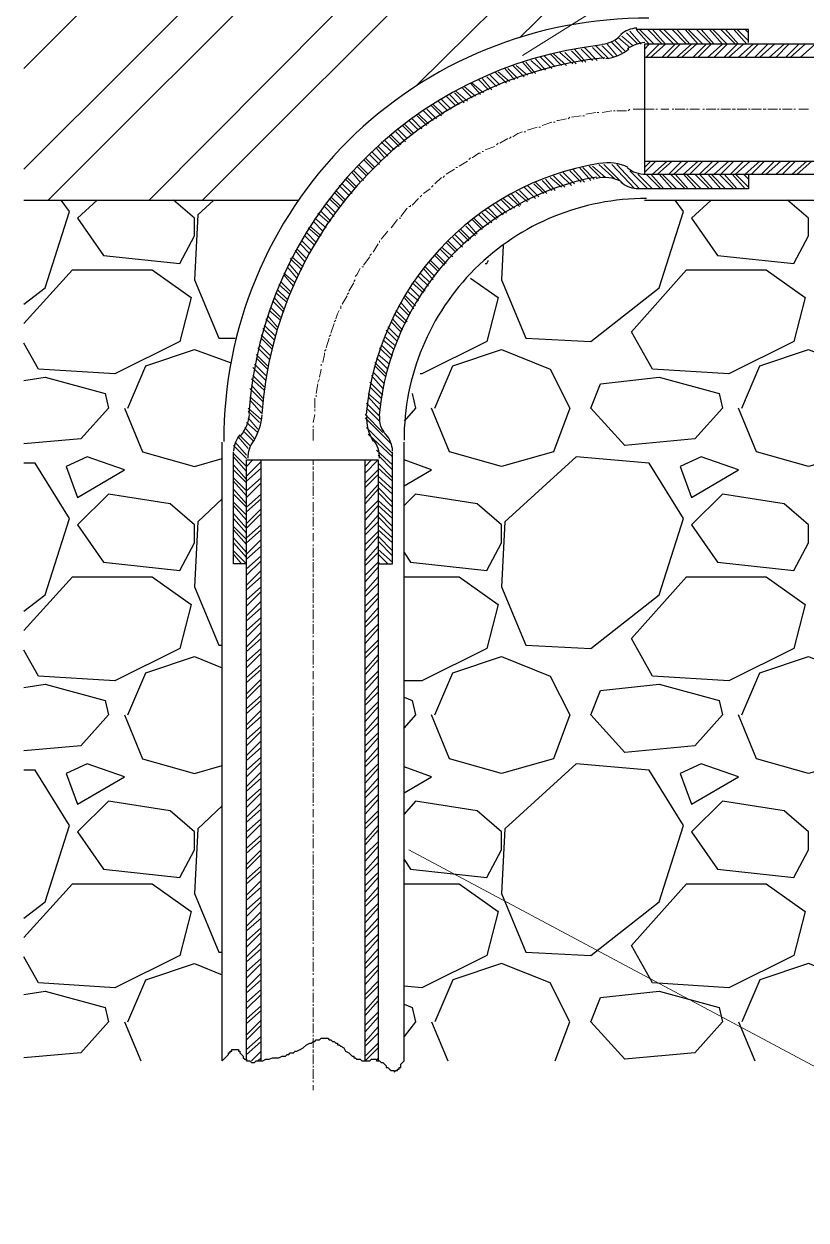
# Model space of a CAD drawing. Header units: millimetres. Extents: x -559267 to 14075, y 0 to 209897.
# Drawn here: x 628.29 to 656.83, y 77.15 to 120.8 of the extents above; entities that cross this region are included whole.
import ezdxf

# ---------------------------------------------------------------- set-up
doc = ezdxf.new("R2010")
doc.units = ezdxf.units.MM
doc.linetypes.add('JIS_02_0.7', pattern=[1.35, 0.75, -0.6])
doc.layers.add('01_Lutron', color=1, linetype='JIS_02_0.7', lineweight=13)
doc.layers.add('PDF _Геометрия', color=7, linetype='Continuous')

# ---------------------------------------------------------------- blocks, each defined once
blk = doc.blocks.new('ТП')
at = {"layer": 'PDF _Геометрия', "lineweight": 0}
for points in [[(97.274, -156.064), (122.821, -140.06), (166.091, -140.06)], [(101.187, -158.02), (101.127, -158.08)], [(102.076, -158.02), (101.72, -158.02), (101.305, -158.02)], [(102.135, -158.02), (102.194, -158.02)], [(102.313, -158.02), (102.609, -158.02)], [(102.728, -158.02), (102.787, -158.02)], [(102.846, -158.02), (103.202, -158.02)], [(103.261, -158.02), (103.32, -158.02)], [(103.38, -158.02), (103.735, -158.02)], [(103.854, -158.02), (103.913, -158.02)], [(103.972, -158.02), (104.328, -158.02)], [(104.387, -158.02), (104.447, -158.02)], [(104.506, -158.02), (104.862, -158.02)], [(104.921, -158.02), (105.039, -158.02)], [(105.099, -158.02), (105.454, -158.02)], [(105.514, -158.02), (105.573, -158.02)], [(105.632, -158.02), (105.988, -158.02)], [(106.047, -158.02), (106.166, -158.02)], [(106.225, -158.02), (106.58, -158.02)], [(106.64, -158.02), (106.699, -158.02)], [(106.758, -158.02), (107.114, -158.02)], [(107.173, -158.02), (107.232, -158.02)], [(107.351, -158.02), (107.707, -158.02)], [(98.875, -158.376), (98.578, -158.435), (98.519, -158.435)], [(98.993, -158.317), (98.934, -158.376)], [(99.408, -158.257), (99.053, -158.317)], [(99.527, -158.257), (99.468, -158.257)], [(99.942, -158.139), (99.586, -158.198)], [(100.06, -158.139), (100.001, -158.139)], [(100.535, -158.08), (100.179, -158.139)], [(100.653, -158.08), (100.594, -158.08)], [(101.068, -158.08), (100.712, -158.08)], [(97.274, -158.85), (97.097, -158.909), (96.919, -159.028)], [(97.393, -158.85), (97.334, -158.85)], [(97.808, -158.672), (97.452, -158.791)], [(97.926, -158.672), (97.867, -158.672)], [(98.341, -158.495), (97.986, -158.613)], [(98.46, -158.495), (98.401, -158.495)], [(96.385, -159.265), (96.326, -159.324)], [(96.741, -159.087), (96.445, -159.265)], [(96.86, -159.028), (96.8, -159.087)], [(95.733, -159.621), (95.674, -159.621), (95.437, -159.799)], [(95.852, -159.561), (95.793, -159.561)], [(96.267, -159.384), (95.911, -159.502)], [(94.785, -160.213), (94.489, -160.391)], [(94.904, -160.154), (94.844, -160.154)], [(95.259, -159.917), (94.963, -160.095)], [(95.378, -159.799), (95.318, -159.858)], [(94.311, -160.51), (94.074, -160.747)], [(94.429, -160.451), (94.37, -160.51)], [(93.896, -160.925), (93.659, -161.103)], [(94.014, -160.806), (93.955, -160.866)], [(93.185, -161.518), (93.185, -161.577), (93.125, -161.577)], [(93.481, -161.28), (93.244, -161.518)], [(93.599, -161.162), (93.54, -161.221)], [(93.066, -161.636), (92.829, -161.932)], [(92.71, -162.051), (92.473, -162.347)], [(92.829, -161.992), (92.77, -161.992)], [(92.058, -162.822), (92.058, -162.881)], [(92.355, -162.466), (92.118, -162.762)], [(91.999, -162.94), (91.821, -163.236)], [(91.703, -163.414), (91.466, -163.711)], [(91.762, -163.296), (91.703, -163.355)], [(91.347, -163.829), (91.229, -164.066), (91.169, -164.126)], [(91.466, -163.77), (91.406, -163.77)], [(91.11, -164.363), (90.932, -164.659)], [(91.169, -164.244), (91.11, -164.303)], [(90.873, -164.837), (90.695, -165.133)], [(90.932, -164.718), (90.873, -164.778)], [(90.577, -165.37), (90.517, -165.489), (90.458, -165.667)], [(90.636, -165.192), (90.636, -165.311)], [(90.399, -165.845), (90.28, -166.2)], [(90.458, -165.726), (90.399, -165.785)], [(90.28, -166.259), (90.221, -166.319)], [(90.221, -166.378), (90.102, -166.734)], [(90.043, -166.911), (90.043, -166.971), (89.984, -167.267)], [(90.102, -166.793), (90.043, -166.852)], [(89.925, -167.504), (89.865, -167.801)], [(89.925, -167.326), (89.925, -167.386)], [(89.806, -168.038), (89.747, -168.393)], [(89.865, -167.86), (89.806, -167.978)], [(89.747, -168.453), (89.747, -168.512)], [(89.687, -168.571), (89.687, -168.927)], [(89.687, -169.164), (89.628, -169.46)], [(89.687, -168.986), (89.687, -169.045)], [(89.628, -169.579), (89.628, -169.638)], [(89.628, -169.697), (89.628, -170.112)], [(89.628, -170.823), (89.628, -171.001)], [(89.628, -171.061), (89.628, -171.179)], [(89.628, -171.238), (89.628, -171.594)], [(89.628, -171.653), (89.628, -171.713)], [(89.628, -171.772), (89.628, -172.128)], [(89.628, -172.187), (89.628, -172.246)], [(89.628, -172.365), (89.628, -172.72)], [(89.628, -172.78), (89.628, -172.839)], [(89.628, -172.898), (89.628, -173.254)], [(89.628, -173.313), (89.628, -173.372)], [(89.628, -173.491), (89.628, -173.787)], [(89.628, -173.906), (89.628, -173.965)], [(89.628, -174.024), (89.628, -174.38)], [(89.628, -174.439), (89.628, -174.498)], [(89.628, -174.558), (89.628, -174.913)], [(89.628, -174.973), (89.628, -175.091)], [(89.628, -175.15), (89.628, -175.506)], [(89.628, -175.565), (89.628, -175.625)], [(89.628, -175.684), (89.628, -176.04)], [(89.628, -176.099), (89.628, -176.217)], [(89.628, -176.277), (89.628, -176.632)], [(89.628, -176.692), (89.628, -176.751)], [(89.628, -176.81), (89.628, -177.166)], [(89.628, -177.225), (89.628, -177.284)], [(89.628, -177.403), (89.628, -177.759)], [(89.628, -177.818), (89.628, -177.877)], [(89.628, -177.936), (89.628, -178.292)], [(89.628, -178.351), (89.628, -178.411)], [(89.628, -178.529), (89.628, -178.825)], [(89.628, -178.944), (89.628, -179.003)], [(89.628, -179.063), (89.628, -179.418)], [(89.628, -179.477), (89.628, -179.537)], [(89.628, -179.596), (89.628, -179.952)], [(89.628, -180.07), (89.628, -180.129)], [(89.628, -180.189), (89.628, -180.544)], [(89.628, -180.604), (89.628, -180.663)], [(89.628, -180.722), (89.628, -181.078)], [(89.628, -181.137), (89.628, -181.256)], [(89.628, -181.315), (89.628, -181.671)], [(89.628, -181.73), (89.628, -181.789)], [(89.628, -181.848), (89.628, -182.204)], [(89.628, -182.263), (89.628, -182.382)], [(89.628, -182.441), (89.628, -182.797)], [(89.628, -182.856), (89.628, -182.915)], [(89.628, -182.975), (89.628, -183.33)], [(89.628, -183.39), (89.628, -183.449)], [(89.628, -183.567), (89.628, -183.864)], [(89.628, -183.982), (89.628, -184.042)], [(89.628, -184.101), (89.628, -184.456)], [(89.628, -184.516), (89.628, -184.575)], [(89.628, -184.634), (89.628, -184.99)], [(93.125, -185.049), (118.435, -198.564), (164.491, -198.564)], [(89.628, -185.108), (89.628, -185.168)], [(89.628, -185.227), (89.628, -185.583)], [(89.628, -185.642), (89.628, -185.701)], [(89.628, -185.76), (89.628, -186.116)], [(89.628, -186.175), (89.628, -186.294)], [(89.628, -186.353), (89.628, -186.709)], [(89.628, -186.768), (89.628, -186.827)], [(89.628, -186.887), (89.628, -187.242)], [(89.628, -187.302), (89.628, -187.42)], [(89.628, -187.479), (89.628, -187.835)], [(89.628, -187.894), (89.628, -187.954)], [(89.628, -188.013), (89.628, -188.369)], [(89.628, -188.428), (89.628, -188.487)], [(89.628, -188.606), (89.628, -188.961)], [(89.628, -189.021), (89.628, -189.08)], [(89.628, -189.139), (89.628, -189.495)], [(89.628, -189.554), (89.628, -189.613)], [(89.628, -189.732), (89.628, -190.028)], [(89.628, -190.147), (89.628, -190.206)], [(89.628, -190.265), (89.628, -190.621)], [(89.628, -190.68), (89.628, -190.739)], [(89.628, -190.799), (89.628, -191.154)], [(89.628, -191.214), (89.628, -191.332)], [(89.628, -191.391), (89.628, -191.747)], [(89.628, -191.806), (89.628, -191.866)], [(89.628, -191.925), (89.628, -192.281)], [(89.628, -192.34), (89.628, -192.458)], [(89.628, -192.518), (89.628, -192.873)], [(89.628, -192.933), (89.628, -192.992)], [(89.628, -193.051), (89.628, -193.407)], [(89.628, -193.466), (89.628, -193.525)], [(89.628, -193.644), (89.628, -193.822)]]:
    blk.add_lwpolyline(points, dxfattribs=at)
at = {"layer": 'PDF _Геометрия', "lineweight": 30}
for points in [[(79.077, -156.539), (83.167, -152.449)], [(79.077, -160.213), (86.842, -152.449)], [(79.967, -161.34), (88.858, -152.449)], [(83.642, -161.34), (92.473, -152.449)], [(85.598, -161.34), (94.489, -152.449)], [(93.422, -157.131), (98.164, -152.449)], [(97.156, -155.412), (100.179, -152.449)], [(79.077, -165.133), (79.848, -164.54), (80.737, -161.755), (80.441, -161.34)], [(79.077, -161.34), (89.095, -161.34)], [(81.745, -161.34), (81.033, -161.992), (81.982, -163.355), (84.768, -163.651), (85.301, -162.644), (85.301, -161.992), (84.531, -161.34)], [(86.012, -161.34), (85.42, -161.873), (85.301, -164.244), (86.19, -166.378), (86.783, -166.378)], [(96.563, -162.999), (96.504, -164.244), (97.393, -166.378), (99.764, -166.497), (102.253, -164.54), (103.143, -161.755), (102.846, -161.34)], [(101.72, -161.34), (133.965, -161.34)], [(104.15, -161.34), (103.439, -161.992), (104.387, -163.355), (107.173, -163.651), (107.707, -162.644), (107.707, -161.992), (106.936, -161.34)], [(95.911, -163.651), (95.97, -163.651), (96.03, -163.533)], [(79.077, -165.845), (80.856, -163.888), (83.76, -163.888), (85.183, -164.896), (84.768, -166.497), (82.397, -167.682), (79.611, -167.504), (79.077, -166.556)], [(95.378, -164.185), (96.385, -164.896), (95.97, -166.497), (93.599, -167.682), (93.54, -167.682)], [(82.871, -168.927), (83.523, -167.386), (85.301, -166.793), (86.605, -167.267)], [(94.074, -168.927), (94.726, -167.386), (96.504, -166.793), (98.282, -167.504), (98.993, -168.927), (98.401, -170.527), (96.504, -171.061), (94.607, -170.527), (93.955, -168.927)], [(105.276, -168.927), (105.928, -167.386), (107.707, -166.793), (109.485, -167.504), (110.196, -168.927), (109.603, -170.527), (107.707, -171.061), (105.81, -170.527), (105.158, -168.927)], [(79.077, -167.919), (79.848, -167.801), (82.041, -168.393), (82.16, -168.927), (81.152, -170.053), (79.077, -170.231)], [(93.244, -168.393), (93.362, -168.927), (92.947, -169.401)], [(82.752, -168.927), (83.404, -170.527), (85.301, -171.061), (86.309, -170.764)], [(79.077, -176.336), (79.848, -175.743), (80.737, -172.957), (79.492, -170.942), (79.077, -170.942)], [(92.947, -171.772), (93.955, -171.179), (92.947, -170.823)], [(86.309, -172.246), (85.42, -173.076), (85.301, -175.447), (86.19, -177.581), (86.309, -177.581)], [(92.947, -174.202), (93.185, -174.558), (95.97, -174.854), (96.504, -173.846), (96.504, -173.194), (95.615, -172.424), (93.362, -172.068), (92.947, -172.483)], [(79.077, -177.047), (80.856, -175.091), (83.76, -175.091), (85.183, -176.099), (84.768, -177.699), (82.397, -178.885), (79.611, -178.707), (79.077, -177.759)], [(92.947, -175.091), (94.963, -175.091), (96.385, -176.099), (95.97, -177.699), (93.599, -178.885), (92.947, -178.885)], [(82.871, -180.129), (83.523, -178.588), (85.301, -177.996), (86.309, -178.411)], [(94.074, -180.129), (94.726, -178.588), (96.504, -177.996), (98.282, -178.707), (98.993, -180.129), (98.401, -181.73), (96.504, -182.263), (94.607, -181.73), (93.955, -180.129)], [(105.276, -180.129), (105.928, -178.588), (107.707, -177.996), (109.485, -178.707), (110.196, -180.129), (109.603, -181.73), (107.707, -182.263), (105.81, -181.73), (105.158, -180.129)], [(79.077, -179.122), (79.848, -179.003), (82.041, -179.596), (82.16, -180.129), (81.152, -181.256), (79.077, -181.434)], [(92.947, -179.477), (93.244, -179.596), (93.362, -180.129), (92.947, -180.604)], [(82.752, -180.129), (83.404, -181.73), (85.301, -182.263), (86.309, -181.967)], [(92.947, -182.975), (93.955, -182.382), (92.947, -182.026)], [(79.077, -187.539), (79.848, -186.946), (80.737, -184.16), (79.492, -182.145), (79.077, -182.145)], [(92.947, -185.405), (93.185, -185.76), (95.97, -186.057), (96.504, -185.049), (96.504, -184.397), (95.615, -183.627), (93.362, -183.271), (92.947, -183.745)], [(86.309, -183.449), (85.42, -184.279), (85.301, -186.65), (86.19, -188.783), (86.309, -188.783)], [(79.077, -188.25), (80.856, -186.294), (83.76, -186.294), (85.183, -187.302), (84.768, -188.902), (82.397, -190.087), (79.611, -189.91), (79.077, -188.961)], [(92.947, -186.294), (94.963, -186.294), (96.385, -187.302), (95.97, -188.902), (93.599, -190.087), (92.947, -190.028)], [(82.871, -191.332), (83.523, -189.791), (85.301, -189.198), (86.309, -189.613)], [(98.46, -192.755), (98.993, -191.332), (98.282, -189.91), (96.504, -189.198), (94.726, -189.791), (94.074, -191.332)], [(109.663, -192.755), (110.196, -191.332), (109.485, -189.91), (107.707, -189.198), (105.928, -189.791), (105.276, -191.332)], [(79.077, -190.325), (79.848, -190.206), (82.041, -190.799), (82.16, -191.332), (81.152, -192.458), (79.077, -192.636)], [(92.947, -190.68), (93.244, -190.799), (93.362, -191.332), (92.947, -191.866)], [(82.752, -191.332), (83.345, -192.755)], [(93.955, -191.332), (94.548, -192.755)], [(105.158, -191.332), (105.751, -192.755)], [(86.309, -192.755), (86.427, -192.636), (86.487, -192.577), (86.546, -192.518), (86.546, -192.458), (86.605, -192.458), (86.605, -192.399), (86.664, -192.399), (86.664, -192.34), (86.724, -192.34), (86.783, -192.34), (86.842, -192.34), (86.902, -192.34), (86.902, -192.399), (86.961, -192.399), (86.961, -192.458), (87.02, -192.518), (87.079, -192.577), (87.079, -192.636), (87.139, -192.696), (87.198, -192.696), (87.198, -192.755), (87.257, -192.755), (87.316, -192.755), (87.376, -192.814), (87.435, -192.814), (87.494, -192.814), (87.554, -192.755), (87.613, -192.755), (87.672, -192.755), (87.791, -192.755), (87.909, -192.696), (88.028, -192.696), (88.146, -192.636), (88.265, -192.636), (88.383, -192.636), (88.502, -192.577), (88.621, -192.577), (88.68, -192.518), (88.739, -192.518), (88.798, -192.458), (88.858, -192.458), (88.917, -192.458), (88.976, -192.399), (89.035, -192.399), (89.154, -192.34), (89.273, -192.281), (89.391, -192.162), (89.51, -192.103), (89.569, -192.103), (89.628, -192.044), (89.687, -192.044), (89.747, -191.984), (89.806, -191.984), (89.865, -191.984), (89.925, -191.925), (89.984, -191.925), (90.043, -191.925), (90.102, -191.925), (90.162, -191.925), (90.221, -191.984), (90.28, -191.984), (90.339, -192.044), (90.399, -192.044), (90.458, -192.103), (90.517, -192.103), (90.517, -192.162), (90.577, -192.162), (90.636, -192.221), (90.754, -192.281), (90.814, -192.399), (90.932, -192.458), (90.991, -192.518), (91.051, -192.577), (91.11, -192.577), (91.11, -192.636), (91.169, -192.636), (91.229, -192.696), (91.288, -192.696), (91.347, -192.696), (91.406, -192.755), (91.466, -192.755), (91.525, -192.755), (91.584, -192.755), (91.643, -192.755), (91.703, -192.755), (91.762, -192.696), (91.821, -192.696), (91.881, -192.696), (91.94, -192.696), (91.94, -192.755), (91.999, -192.755), (92.058, -192.755), (92.118, -192.814), (92.177, -192.814), (92.236, -192.873), (92.295, -192.933), (92.295, -192.992), (92.355, -192.992), (92.414, -193.051), (92.473, -193.11), (92.533, -193.11), (92.592, -193.11), (92.592, -193.17), (92.651, -193.11), (92.71, -193.11), (92.71, -193.051), (92.77, -193.051), (92.77, -192.992), (92.829, -192.992), (92.829, -192.933), (92.829, -192.873), (92.888, -192.814), (92.947, -192.755)]]:
    blk.add_lwpolyline(points, dxfattribs=at)
at = {"layer": 'PDF _Геометрия', "color": 22, "lineweight": 0, "true_color": 0xc13000}
for points in [[(100.89, -155.353), (101.305, -155.709)], [(101.068, -155.234), (101.483, -155.649)], [(101.187, -155.175), (101.601, -155.649)], [(101.424, -155.116), (101.898, -155.649), (101.72, -155.827)], [(101.542, -155.116), (102.076, -155.649)], [(101.839, -155.116), (102.372, -155.649)], [(102.016, -155.116), (102.491, -155.649), (101.957, -156.124)], [(102.253, -155.116), (102.787, -155.649)], [(102.431, -155.116), (102.965, -155.649)], [(102.728, -155.116), (103.261, -155.649)], [(102.905, -155.116), (103.38, -155.649)], [(103.202, -155.116), (103.676, -155.649)], [(103.32, -155.116), (103.854, -155.649)], [(103.617, -155.116), (104.15, -155.649), (103.676, -156.124)], [(103.795, -155.116), (104.269, -155.649)], [(104.091, -155.116), (104.565, -155.649), (104.032, -156.124)], [(104.21, -155.116), (104.743, -155.649), (104.269, -156.124)], [(104.506, -155.116), (105.039, -155.649)], [(104.684, -155.116), (105.158, -155.649)], [(104.98, -155.116), (105.454, -155.649)], [(105.099, -155.116), (105.514, -155.531)], [(105.395, -155.116), (105.514, -155.234)], [(99.171, -155.827), (99.586, -156.301)], [(99.408, -155.827), (99.823, -156.242)], [(99.527, -155.768), (100.001, -156.242)], [(99.823, -155.768), (100.238, -156.183)], [(99.942, -155.709), (100.416, -156.183)], [(100.179, -155.709), (100.594, -156.124)], [(100.357, -155.649), (100.712, -156.064)], [(100.535, -155.59), (100.89, -155.946)], [(100.653, -155.531), (101.009, -155.887)], [(100.772, -155.412), (101.187, -155.768)], [(101.779, -156.124), (102.253, -155.649)], [(102.372, -156.124), (102.846, -155.649)], [(102.55, -156.124), (103.024, -155.649)], [(102.905, -156.124), (103.439, -155.649)], [(103.083, -156.124), (103.617, -155.649)], [(103.498, -156.124), (103.972, -155.649)], [(104.624, -156.124), (105.099, -155.649)], [(104.802, -156.124), (105.336, -155.649)], [(105.158, -156.124), (105.691, -155.649)], [(105.395, -156.124), (105.869, -155.649)], [(105.751, -156.124), (106.225, -155.649)], [(105.928, -156.124), (106.462, -155.649)], [(106.284, -156.124), (106.818, -155.649)], [(106.521, -156.124), (106.995, -155.649)], [(106.877, -156.124), (107.351, -155.649)], [(107.055, -156.124), (107.588, -155.649)], [(107.41, -156.124), (107.944, -155.649)], [(97.571, -156.242), (97.986, -156.598)], [(97.749, -156.183), (98.104, -156.598)], [(97.926, -156.124), (98.341, -156.539)], [(98.045, -156.064), (98.46, -156.479)], [(98.282, -156.005), (98.697, -156.42)], [(98.401, -156.005), (98.875, -156.42)], [(98.638, -155.946), (99.112, -156.361)], [(98.816, -155.946), (99.231, -156.361)], [(99.053, -155.887), (99.468, -156.301)], [(96.267, -156.657), (96.682, -157.072)], [(96.385, -156.657), (96.8, -157.013)], [(96.622, -156.539), (96.978, -156.953)], [(96.741, -156.539), (97.097, -156.894)], [(96.919, -156.42), (97.334, -156.835)], [(97.037, -156.42), (97.452, -156.776)], [(97.274, -156.301), (97.63, -156.716)], [(97.393, -156.301), (97.749, -156.716)], [(95.378, -157.072), (95.733, -157.487)], [(95.437, -157.072), (95.852, -157.428)], [(95.674, -156.953), (96.03, -157.309)], [(95.793, -156.894), (96.148, -157.309)], [(95.97, -156.835), (96.326, -157.191)], [(96.089, -156.776), (96.445, -157.131)], [(94.489, -157.546), (94.844, -157.902)], [(94.607, -157.487), (94.963, -157.843)], [(94.785, -157.428), (95.141, -157.783)], [(94.844, -157.368), (95.259, -157.724)], [(95.081, -157.25), (95.437, -157.605)], [(95.141, -157.191), (95.556, -157.546)], [(93.777, -158.02), (94.133, -158.376)], [(93.955, -157.902), (94.311, -158.257)], [(94.014, -157.843), (94.37, -158.198)], [(94.192, -157.724), (94.548, -158.08)], [(94.311, -157.665), (94.666, -158.02)], [(93.125, -158.435), (93.481, -158.791)], [(93.244, -158.376), (93.599, -158.732)], [(93.422, -158.257), (93.777, -158.613)], [(93.481, -158.198), (93.837, -158.554)], [(93.659, -158.08), (94.014, -158.435)], [(92.651, -158.85), (93.007, -159.206)], [(92.71, -158.732), (93.066, -159.087)], [(92.888, -158.613), (93.244, -158.969)], [(92.947, -158.554), (93.303, -158.909)], [(92.118, -159.206), (92.473, -159.561)], [(92.236, -159.147), (92.592, -159.502)], [(92.414, -159.028), (92.77, -159.384)], [(92.473, -158.969), (92.829, -159.324)], [(91.703, -159.68), (92.058, -160.036)], [(91.762, -159.561), (92.118, -159.917)], [(91.94, -159.443), (92.236, -159.799)], [(91.999, -159.384), (92.355, -159.739)], [(91.229, -160.095), (91.584, -160.451)], [(91.288, -160.036), (91.643, -160.391)], [(91.466, -159.858), (91.821, -160.213)], [(91.525, -159.799), (91.881, -160.154)], [(99.112, -160.213), (99.527, -160.688)], [(99.349, -160.154), (99.764, -160.628)], [(99.468, -160.154), (99.883, -160.569)], [(99.705, -160.095), (100.12, -160.51)], [(99.823, -160.095), (100.297, -160.51)], [(100.06, -160.036), (100.653, -160.569)], [(100.238, -160.036), (100.949, -160.747)], [(100.535, -160.036), (101.364, -160.925)], [(100.712, -160.036), (101.542, -160.925)], [(101.72, -160.332), (102.135, -159.917)], [(101.72, -160.154), (101.957, -159.917)], [(102.016, -160.391), (102.55, -159.917)], [(102.194, -160.391), (102.728, -159.917)], [(102.609, -160.391), (103.083, -159.917)], [(102.787, -160.391), (103.32, -159.917)], [(103.676, -159.917), (103.143, -160.391), (103.617, -160.925)], [(103.38, -160.391), (103.854, -159.917)], [(104.21, -159.917), (103.735, -160.391), (104.21, -160.925)], [(103.913, -160.391), (104.447, -159.917)], [(104.269, -160.391), (104.802, -159.917)], [(104.506, -160.391), (104.98, -159.917)], [(104.862, -160.391), (105.336, -159.917)], [(105.573, -159.917), (105.039, -160.391), (105.514, -160.866)], [(105.395, -160.391), (105.928, -159.917)], [(105.632, -160.391), (106.106, -159.917)], [(105.988, -160.391), (106.462, -159.917)], [(106.166, -160.391), (106.699, -159.917)], [(106.521, -160.391), (107.055, -159.917)], [(106.758, -160.391), (107.232, -159.917)], [(107.114, -160.391), (107.647, -159.917)], [(107.292, -160.391), (107.825, -159.917)], [(90.814, -160.569), (91.169, -160.925)], [(90.873, -160.51), (91.229, -160.866)], [(91.051, -160.332), (91.347, -160.688)], [(91.11, -160.273), (91.466, -160.628)], [(97.986, -160.628), (98.341, -160.984)], [(98.104, -160.569), (98.46, -160.984)], [(98.282, -160.51), (98.697, -160.866)], [(98.401, -160.451), (98.816, -160.866)], [(98.638, -160.391), (99.053, -160.806)], [(98.756, -160.332), (99.171, -160.747)], [(98.993, -160.273), (99.408, -160.688)], [(101.187, -160.273), (101.839, -160.925)], [(101.483, -160.391), (102.016, -160.925)], [(101.779, -160.391), (102.313, -160.925)], [(101.957, -160.391), (102.431, -160.925)], [(102.253, -160.391), (102.728, -160.925)], [(102.372, -160.391), (102.905, -160.925)], [(102.668, -160.391), (103.202, -160.925)], [(102.846, -160.391), (103.32, -160.925)], [(103.261, -160.391), (103.795, -160.925)], [(103.557, -160.391), (104.091, -160.925)], [(104.032, -160.391), (104.506, -160.925)], [(104.15, -160.391), (104.684, -160.925)], [(104.447, -160.391), (104.98, -160.925)], [(104.624, -160.391), (105.099, -160.925)], [(104.921, -160.391), (105.395, -160.925)], [(105.336, -160.391), (105.514, -160.569)], [(105.514, -160.391), (105.514, -160.451)], [(90.399, -161.043), (90.754, -161.399)], [(90.458, -160.984), (90.814, -161.34)], [(90.577, -160.806), (90.932, -161.162)], [(90.695, -160.747), (91.051, -161.103)], [(97.037, -161.043), (97.452, -161.399)], [(97.156, -160.984), (97.512, -161.34)], [(97.334, -160.866), (97.749, -161.28)], [(97.452, -160.806), (97.867, -161.221)], [(97.689, -160.747), (98.045, -161.103)], [(97.749, -160.688), (98.164, -161.103)], [(90.102, -161.458), (90.458, -161.814)], [(90.221, -161.28), (90.577, -161.636)], [(90.28, -161.221), (90.636, -161.577)], [(96.208, -161.518), (96.563, -161.873)], [(96.326, -161.458), (96.682, -161.814)], [(96.504, -161.34), (96.86, -161.695)], [(96.563, -161.28), (96.978, -161.636)], [(96.741, -161.162), (97.156, -161.577)], [(96.86, -161.103), (97.215, -161.518)], [(89.806, -161.814), (90.221, -162.17)], [(89.925, -161.755), (90.28, -162.11)], [(90.043, -161.577), (90.399, -161.932)], [(95.674, -161.873), (96.03, -162.229)], [(95.793, -161.814), (96.148, -162.17)], [(95.911, -161.695), (96.326, -162.051)], [(96.03, -161.636), (96.385, -161.992)], [(89.45, -162.347), (89.865, -162.703)], [(89.51, -162.288), (89.925, -162.644)], [(89.628, -162.11), (89.984, -162.466)], [(89.687, -161.992), (90.102, -162.347)], [(95.2, -162.288), (95.556, -162.644)], [(95.259, -162.17), (95.615, -162.584)], [(95.437, -162.051), (95.793, -162.407)], [(95.496, -161.992), (95.852, -162.347)], [(89.213, -162.822), (89.569, -163.177)], [(89.332, -162.644), (89.687, -162.999)], [(89.391, -162.525), (89.747, -162.881)], [(94.548, -162.822), (94.904, -163.177)], [(94.726, -162.703), (95.081, -163.059)], [(94.785, -162.584), (95.141, -162.94)], [(94.963, -162.466), (95.318, -162.822)], [(95.022, -162.407), (95.378, -162.762)], [(88.976, -163.177), (89.332, -163.592)], [(89.035, -163.118), (89.391, -163.474)], [(89.154, -162.94), (89.51, -163.296)], [(94.252, -163.118), (94.607, -163.474)], [(94.311, -163.059), (94.726, -163.414)], [(94.489, -162.881), (94.844, -163.236)], [(88.739, -163.651), (89.095, -164.066)], [(88.798, -163.474), (89.213, -163.888)], [(88.858, -163.414), (89.273, -163.77)], [(93.837, -163.592), (94.192, -163.948)], [(93.896, -163.533), (94.252, -163.888)], [(94.074, -163.355), (94.429, -163.711)], [(94.133, -163.296), (94.489, -163.651)], [(88.561, -164.007), (88.976, -164.363)], [(88.561, -164.066), (88.917, -164.481)], [(88.68, -163.77), (89.035, -164.185)], [(93.481, -164.126), (93.837, -164.481)], [(93.54, -164.007), (93.896, -164.363)], [(93.659, -163.829), (94.014, -164.244)], [(93.718, -163.77), (94.074, -164.126)], [(88.383, -164.422), (88.798, -164.778)], [(88.443, -164.303), (88.798, -164.659)], [(93.185, -164.54), (93.54, -164.896)], [(93.244, -164.363), (93.659, -164.718)], [(93.362, -164.303), (93.718, -164.659)], [(88.146, -165.015), (88.561, -165.43)], [(88.206, -164.896), (88.561, -165.311)], [(88.265, -164.718), (88.68, -165.074)], [(88.324, -164.6), (88.68, -164.955)], [(92.947, -164.896), (93.303, -165.311)], [(93.007, -164.837), (93.362, -165.192)], [(93.066, -164.659), (93.481, -165.015)], [(88.028, -165.37), (88.443, -165.726)], [(88.087, -165.252), (88.443, -165.607)], [(92.651, -165.37), (93.066, -165.785)], [(92.77, -165.192), (93.125, -165.548)], [(92.829, -165.074), (93.185, -165.489)], [(87.909, -165.667), (88.324, -166.082)], [(87.968, -165.548), (88.324, -165.963)], [(92.473, -165.785), (92.829, -166.141)], [(92.533, -165.667), (92.888, -166.082)], [(92.592, -165.489), (93.007, -165.845)], [(87.731, -166.259), (88.146, -166.674)], [(87.791, -166.022), (88.206, -166.437)], [(87.85, -165.904), (88.265, -166.319)], [(92.236, -166.319), (92.651, -166.674)], [(92.295, -166.082), (92.71, -166.497)], [(92.355, -165.963), (92.77, -166.378)], [(87.613, -166.734), (88.028, -167.149)], [(87.672, -166.615), (88.087, -167.03)], [(87.731, -166.378), (88.146, -166.793)], [(92.058, -166.734), (92.473, -167.149)], [(92.118, -166.615), (92.533, -167.03)], [(92.177, -166.437), (92.592, -166.793)], [(87.554, -166.971), (87.968, -167.386)], [(87.554, -167.089), (87.968, -167.504)], [(91.94, -167.089), (92.355, -167.504)], [(91.999, -166.971), (92.414, -167.326)], [(87.435, -167.445), (87.909, -167.919)], [(87.494, -167.326), (87.909, -167.741)], [(91.821, -167.623), (92.236, -168.038)], [(91.881, -167.267), (92.295, -167.682)], [(91.881, -167.386), (92.295, -167.801)], [(87.376, -167.86), (87.85, -168.275)], [(87.435, -167.741), (87.85, -168.156)], [(91.703, -167.978), (92.177, -168.453)], [(91.762, -167.741), (92.177, -168.215)], [(87.316, -168.215), (87.791, -168.69)], [(87.376, -168.097), (87.791, -168.571)], [(91.643, -168.393), (92.118, -168.808)], [(91.703, -168.156), (92.118, -168.571)], [(87.257, -168.927), (87.731, -169.342)], [(87.316, -168.512), (87.791, -168.927)], [(87.316, -168.63), (87.731, -169.105)], [(91.584, -168.749), (92.058, -169.223)], [(91.584, -168.927), (92.058, -169.401)], [(91.643, -168.512), (92.058, -168.986)], [(87.257, -169.045), (87.672, -169.46)], [(87.257, -169.282), (87.613, -169.697)], [(91.525, -169.164), (92.177, -169.816)], [(91.525, -169.282), (92.473, -170.231)], [(87.079, -169.757), (87.435, -170.112)], [(87.139, -169.638), (87.494, -170.053)], [(87.198, -169.46), (87.613, -169.816)], [(91.584, -169.638), (92.533, -170.586)], [(86.783, -170.171), (87.198, -170.646)], [(86.902, -169.994), (87.257, -170.409)], [(86.961, -169.934), (87.316, -170.29)], [(91.643, -169.875), (92.533, -170.705)], [(86.724, -170.29), (87.198, -170.764)], [(86.724, -170.586), (87.198, -171.061), (87.435, -170.823)], [(91.94, -170.468), (92.533, -171.001)], [(91.999, -170.646), (92.533, -171.179)], [(86.724, -170.705), (87.198, -171.238)], [(86.724, -171.001), (87.198, -171.535)], [(87.198, -170.823), (87.257, -170.823)], [(87.198, -171.416), (87.731, -170.883)], [(87.198, -171.594), (87.731, -171.12)], [(91.525, -171.298), (91.999, -170.823)], [(91.525, -171.061), (91.762, -170.823)], [(91.999, -170.942), (92.533, -171.476)], [(91.999, -171.12), (92.533, -171.594)], [(86.724, -171.179), (87.198, -171.653)], [(86.724, -171.476), (87.198, -171.95), (87.731, -171.476)], [(91.525, -171.653), (91.999, -171.179)], [(91.525, -171.831), (91.999, -171.357)], [(91.999, -171.416), (92.533, -171.89)], [(86.724, -171.594), (87.198, -172.128)], [(86.724, -171.89), (87.198, -172.424)], [(87.198, -172.187), (87.731, -171.653)], [(91.525, -172.246), (91.999, -171.713)], [(91.525, -172.424), (91.999, -171.89)], [(91.999, -171.594), (92.533, -172.068)], [(91.999, -171.831), (92.533, -172.365)], [(86.724, -172.068), (87.198, -172.542), (87.731, -172.068)], [(86.724, -172.365), (87.198, -172.839)], [(87.198, -172.72), (87.731, -172.246)], [(91.525, -172.78), (91.999, -172.305), (92.533, -172.78)], [(91.999, -172.009), (92.533, -172.542)], [(86.724, -172.483), (87.198, -173.017)], [(86.724, -172.78), (87.198, -173.313), (87.731, -172.78)], [(87.198, -173.135), (87.731, -172.602)], [(91.525, -173.017), (91.999, -172.483), (92.533, -172.957)], [(91.525, -173.372), (91.999, -172.839)], [(91.999, -172.72), (92.533, -173.254)], [(86.724, -172.957), (87.198, -173.491)], [(86.724, -173.254), (87.198, -173.728)], [(87.198, -173.669), (87.731, -173.194)], [(91.525, -173.55), (91.999, -173.076)], [(91.999, -172.898), (92.533, -173.432)], [(91.999, -173.194), (92.533, -173.669)], [(86.724, -173.372), (87.198, -173.906)], [(86.724, -173.669), (87.198, -174.202)], [(87.198, -173.846), (87.731, -173.372)], [(87.198, -174.261), (87.731, -173.728)], [(91.525, -173.906), (91.999, -173.432)], [(91.525, -174.143), (91.999, -173.609), (92.533, -174.143)], [(91.999, -173.372), (92.533, -173.846)], [(86.724, -173.846), (87.198, -174.38)], [(86.724, -174.143), (87.198, -174.617)], [(87.198, -174.439), (87.731, -173.965)], [(91.525, -174.498), (91.999, -173.965)], [(91.999, -173.787), (92.533, -174.321)], [(91.999, -174.084), (92.533, -174.558)], [(86.724, -174.261), (87.02, -174.617)], [(86.724, -174.558), (86.724, -174.617)], [(87.198, -174.795), (87.731, -174.321)], [(87.198, -175.032), (87.731, -174.498)], [(91.525, -174.676), (91.999, -174.202)], [(91.525, -175.032), (91.999, -174.558)], [(91.999, -174.261), (92.355, -174.617)], [(91.999, -174.498), (92.058, -174.617)], [(87.198, -175.388), (87.731, -174.854)], [(91.525, -175.269), (91.999, -174.736)], [(87.198, -175.565), (87.731, -175.091)], [(87.198, -175.921), (87.731, -175.447)], [(91.525, -175.625), (91.999, -175.091)], [(91.525, -175.802), (91.999, -175.328)], [(87.198, -176.158), (87.731, -175.625)], [(91.525, -176.158), (91.999, -175.684)], [(91.525, -176.395), (91.999, -175.862)], [(87.198, -176.514), (87.731, -175.98)], [(87.198, -176.692), (87.731, -176.217)], [(91.525, -176.751), (91.999, -176.217)], [(87.198, -177.047), (87.731, -176.573)], [(87.198, -177.284), (87.731, -176.751)], [(91.525, -176.929), (91.999, -176.455)], [(87.198, -177.64), (87.731, -177.107)], [(91.525, -177.284), (91.999, -176.81)], [(91.525, -177.521), (91.999, -176.988)], [(87.198, -177.818), (87.731, -177.344)], [(91.525, -177.877), (91.999, -177.403)], [(91.525, -178.055), (91.999, -177.581)], [(87.198, -178.173), (87.731, -177.699)], [(87.198, -178.411), (87.731, -177.877)], [(91.525, -178.47), (91.999, -177.936)], [(87.198, -178.766), (87.731, -178.292)], [(87.198, -178.944), (87.731, -178.47)], [(91.525, -178.648), (91.999, -178.114)], [(91.525, -179.003), (91.999, -178.529)], [(87.198, -179.359), (87.731, -178.825)], [(91.525, -179.24), (91.999, -178.707)], [(87.198, -179.537), (87.731, -179.003)], [(87.198, -179.892), (87.731, -179.418)], [(91.525, -179.596), (91.999, -179.063)], [(91.525, -179.774), (91.999, -179.3)], [(87.198, -180.07), (87.731, -179.596)], [(91.525, -180.129), (91.999, -179.655)], [(91.525, -180.367), (91.999, -179.833)], [(87.198, -180.485), (87.731, -179.952)], [(87.198, -180.663), (87.731, -180.189)], [(91.525, -180.722), (91.999, -180.189)], [(87.198, -181.019), (87.731, -180.544)], [(87.198, -181.256), (87.731, -180.722)], [(91.525, -180.9), (91.999, -180.426)], [(87.198, -181.611), (87.731, -181.078)], [(91.525, -181.256), (91.999, -180.781)], [(91.525, -181.493), (91.999, -180.959)], [(87.198, -181.789), (87.731, -181.315)], [(91.525, -181.848), (91.999, -181.315)], [(91.525, -182.026), (91.999, -181.552)], [(87.198, -182.145), (87.731, -181.671)], [(87.198, -182.382), (87.731, -181.848)], [(91.525, -182.382), (91.999, -181.908)], [(87.198, -182.738), (87.731, -182.204)], [(87.198, -182.915), (87.731, -182.441)], [(91.525, -182.619), (91.999, -182.086)], [(91.525, -182.975), (91.999, -182.441)], [(87.198, -183.271), (87.731, -182.797)], [(91.525, -183.152), (91.999, -182.678)], [(87.198, -183.508), (87.731, -182.975)], [(87.198, -183.864), (87.731, -183.33)], [(91.525, -183.508), (91.999, -183.034)], [(91.525, -183.745), (91.999, -183.212)], [(87.198, -184.042), (87.731, -183.567)], [(91.525, -184.101), (91.999, -183.627)], [(87.198, -184.397), (87.731, -183.923)], [(87.198, -184.634), (87.731, -184.101)], [(91.525, -184.279), (91.999, -183.804)], [(91.525, -184.694), (91.999, -184.16)], [(87.198, -184.99), (87.731, -184.516)], [(91.525, -184.871), (91.999, -184.338)], [(87.198, -185.168), (87.731, -184.694)], [(87.198, -185.583), (87.731, -185.049)], [(91.525, -185.227), (91.999, -184.753)], [(91.525, -185.464), (91.999, -184.931)], [(87.198, -185.76), (87.731, -185.227)], [(91.525, -185.82), (91.999, -185.286)], [(91.525, -185.998), (91.999, -185.523)], [(87.198, -186.116), (87.731, -185.642)], [(87.198, -186.294), (87.731, -185.82)], [(91.525, -186.353), (91.999, -185.879)], [(87.198, -186.709), (87.731, -186.175)], [(91.525, -186.59), (91.999, -186.057)], [(87.198, -186.887), (87.731, -186.412)], [(87.198, -187.242), (87.731, -186.768)], [(91.525, -186.946), (91.999, -186.412)], [(91.525, -187.124), (91.999, -186.65)], [(87.198, -187.479), (87.731, -186.946)], [(91.525, -187.479), (91.999, -187.005)], [(91.525, -187.717), (91.999, -187.183)], [(87.198, -187.835), (87.731, -187.302)], [(87.198, -188.013), (87.731, -187.539)], [(91.525, -188.072), (91.999, -187.539)], [(87.198, -188.369), (87.731, -187.894)], [(87.198, -188.606), (87.731, -188.072)], [(91.525, -188.25), (91.999, -187.776)], [(91.525, -188.606), (91.999, -188.131)], [(87.198, -188.961), (87.731, -188.428)], [(91.525, -188.843), (91.999, -188.309)], [(87.198, -189.139), (87.731, -188.665)], [(87.198, -189.495), (87.731, -189.021)], [(91.525, -189.198), (91.999, -188.665)], [(91.525, -189.376), (91.999, -188.902)], [(87.198, -189.732), (87.731, -189.198)], [(91.525, -189.732), (91.999, -189.258)], [(91.525, -189.969), (91.999, -189.435)], [(87.198, -190.087), (87.731, -189.554)], [(87.198, -190.265), (87.731, -189.791)], [(91.525, -190.325), (91.999, -189.85)], [(87.198, -190.621), (87.731, -190.147)], [(87.198, -190.858), (87.731, -190.325)], [(91.525, -190.502), (91.999, -190.028)], [(87.198, -191.214), (87.731, -190.739)], [(91.525, -190.917), (91.999, -190.384)], [(91.525, -191.095), (91.999, -190.562)], [(87.198, -191.391), (87.731, -190.917)], [(91.525, -191.451), (91.999, -190.977)], [(91.525, -191.688), (91.999, -191.154)], [(87.198, -191.806), (87.731, -191.273)], [(87.198, -191.984), (87.731, -191.451)], [(91.525, -192.044), (91.999, -191.51)], [(87.198, -192.34), (87.731, -191.866)], [(87.198, -192.518), (87.731, -192.044)], [(91.525, -192.221), (91.999, -191.747)], [(87.376, -192.755), (87.731, -192.399)], [(91.525, -192.577), (91.999, -192.103)], [(91.525, -192.755), (91.999, -192.281)], [(87.613, -192.755), (87.731, -192.636)], [(91.94, -192.755), (91.999, -192.636)]]:
    blk.add_lwpolyline(points, dxfattribs=at)
at = {"layer": 'PDF _Геометрия', "color": 22, "lineweight": 30, "true_color": 0xc13000}
for points in [[(105.514, -155.59), (105.514, -155.116), (101.424, -155.116)], [(101.72, -156.124), (113.219, -156.124)], [(101.72, -159.917), (113.219, -159.917)], [(87.198, -174.617), (86.724, -174.617), (86.724, -170.527)], [(91.999, -174.617), (92.533, -174.617), (92.533, -170.527)], [(87.198, -192.755), (87.198, -170.823), (91.999, -170.823), (91.999, -192.755)], [(87.731, -192.755), (87.731, -170.823)], [(91.525, -192.755), (91.525, -170.823)]]:
    blk.add_lwpolyline(points, dxfattribs=at)
blk.add_lwpolyline([(113.219, -160.391), (113.219, -155.649), (101.72, -155.649), (101.72, -160.391)], close=True, dxfattribs=at)
for points in [[(105.514, -160.391), (105.514, -160.925), (101.424, -160.925, -0.155287), (100.855, -160.69)], [(87.258, -170.76, -0.179689), (87.47, -170.128, 0.100159), (87.775, -169.176)], [(92.53, -170.484, 0.155287), (92.298, -169.9, -0.222521), (92.064, -169.216)]]:
    blk.add_lwpolyline(points, format="xyb", dxfattribs=at)
at = {"layer": 'PDF _Геометрия', "color": 251, "lineweight": 30, "true_color": 0x535353}
for points in [[(101.72, -161.34), (125.37, -161.34)], [(86.309, -192.755), (86.309, -170.171)], [(92.947, -192.755), (92.947, -170.171)]]:
    blk.add_lwpolyline(points, dxfattribs=at)
at = {"layer": 'PDF _Геометрия', "lineweight": 30}
for points in [[(102.016, -167.504), (101.246, -166.141), (103.261, -163.888), (106.166, -163.888), (107.588, -164.896), (107.173, -166.497), (104.802, -167.682)], [(100.12, -168.038), (102.253, -167.801), (104.447, -168.393), (104.565, -168.927), (103.557, -170.053), (101.009, -170.29), (99.764, -168.927)], [(81.389, -170.705), (80.619, -171.061), (81.033, -172.187), (82.752, -171.179)], [(96.622, -173.076), (96.504, -175.447), (97.393, -177.581), (99.764, -177.699), (102.253, -175.743), (103.143, -172.957), (101.898, -170.942), (99.231, -170.705)], [(103.795, -170.705), (103.024, -171.061), (103.439, -172.187), (105.158, -171.179)], [(85.301, -173.194), (84.412, -172.424), (82.16, -172.068), (81.033, -173.194), (81.982, -174.558), (84.768, -174.854), (85.301, -173.846)], [(107.707, -173.194), (106.818, -172.424), (104.565, -172.068), (103.439, -173.194), (104.387, -174.558), (107.173, -174.854), (107.707, -173.846)], [(102.016, -178.707), (101.246, -177.344), (103.261, -175.091), (106.166, -175.091), (107.588, -176.099), (107.173, -177.699), (104.802, -178.885)], [(100.12, -179.24), (102.253, -179.003), (104.447, -179.596), (104.565, -180.129), (103.557, -181.256), (101.009, -181.493), (99.764, -180.129)], [(81.389, -181.908), (80.619, -182.263), (81.033, -183.39), (82.752, -182.382)], [(96.622, -184.279), (96.504, -186.65), (97.393, -188.783), (99.764, -188.902), (102.253, -186.946), (103.143, -184.16), (101.898, -182.145), (99.231, -181.908)], [(103.795, -181.908), (103.024, -182.263), (103.439, -183.39), (105.158, -182.382)], [(85.301, -184.397), (84.412, -183.627), (82.16, -183.271), (81.033, -184.397), (81.982, -185.76), (84.768, -186.057), (85.301, -185.049)], [(107.707, -184.397), (106.818, -183.627), (104.565, -183.271), (103.439, -184.397), (104.387, -185.76), (107.173, -186.057), (107.707, -185.049)], [(102.016, -189.91), (101.246, -188.546), (103.261, -186.294), (106.166, -186.294), (107.588, -187.302), (107.173, -188.902), (104.802, -190.087)], [(100.12, -190.443), (102.253, -190.206), (104.447, -190.799), (104.565, -191.332), (103.557, -192.458), (101.009, -192.696), (99.764, -191.332)]]:
    blk.add_lwpolyline(points, close=True, dxfattribs=at)
for radius, start, end in [(15.381, 89.5055, 180.2252), (8.802, 89.6981, 180.1209)]:
    blk.add_arc((101.75, -170.083), radius, start, end, dxfattribs=at)
at = {"layer": 'PDF _Геометрия', "color": 22, "lineweight": 30, "true_color": 0xc13000}
for centre, radius, start, end in [((100.09, -154.612), 1.037, 274.9115, 319.41), ((101.513, -156.094), 1.037, 94.0063, 129.3136), ((101.75, -170.083), 14.492, 96.2567, 176.2042), ((100.149, -154.612), 1.571, 276.0923, 309.721), ((101.809, -156.805), 1.215, 93.3018, 125.4361), ((101.75, -170.083), 14.018, 96.037, 176.1548), ((101.75, -170.083), 10.225, 99.5692, 174.8473), ((100.386, -161.725), 1.749, 64.8038, 100.0631), ((101.75, -159.354), 1.037, 230.9376, 270.8021), ((101.75, -170.083), 9.751, 100.5249, 174.7102), ((100.268, -161.784), 1.274, 61.8798, 103.9791), ((85.864, -169.016), 1.452, 321.2888, 354.3524), ((93.096, -169.312), 1.512, 175.8927, 212.9743), ((87.761, -170.557), 1.037, 140.6864, 175.9937), ((91.021, -170.735), 1.037, 358.5445, 38.9843)]:
    blk.add_arc(centre, radius, start, end, dxfattribs=at)

msp = doc.modelspace()

# ---------------------------------------------------------------- block references
at = {"layer": '01_Lutron', "color": 5}
msp.add_blockref('ТП', (549.208, 275.712), dxfattribs=at)

doc.saveas('drawing.dxf')
